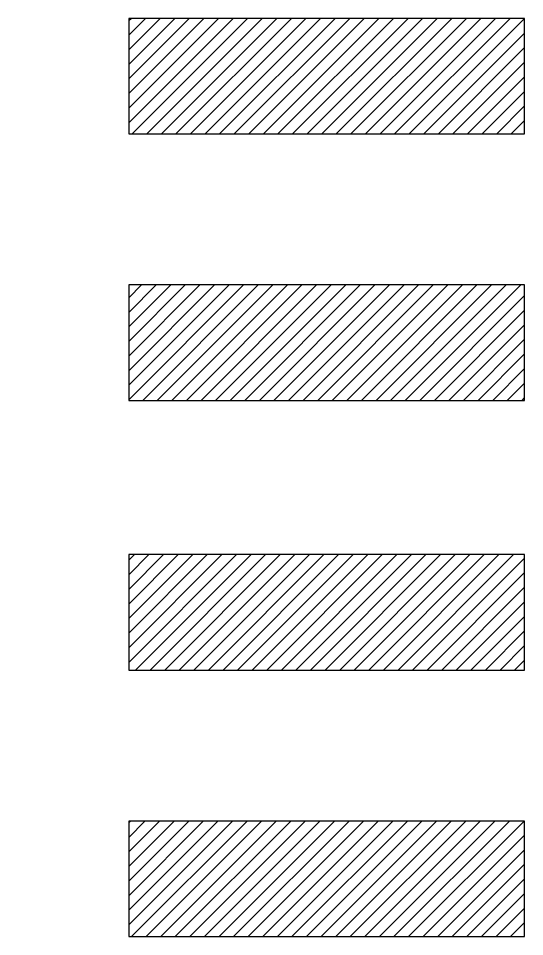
# Model space of a CAD drawing. Header units: centimetres. Extents: x 0 to 362, y 0 to 80.
# Drawn here: x 331 to 361.7, y 20.5 to 76.2 of the extents above; entities that cross this region are included whole.
import ezdxf

# ---------------------------------------------------------------- set-up
doc = ezdxf.new("R2010")
doc.units = ezdxf.units.CM
doc.header["$MEASUREMENT"] = 0

msp = doc.modelspace()

# ---------------------------------------------------------------- hatches: boundary and pattern name
h = msp.add_hatch()
h.set_pattern_fill('ANSI31', color=256, scale=5)
h.paths.add_polyline_path([(324.30238, 76.18915), (300.30238, 76.18915), (300.30238, 69.18915), (324.30238, 69.18915)])
h.paths.add_polyline_path([(361.67939, 76.18915), (337.67939, 76.18915), (337.67939, 69.18915), (361.67939, 69.18915)])
h.paths.add_polyline_path([(361.67939, 60.03628), (337.67939, 60.03628), (337.67939, 53.03628), (361.67939, 53.03628)])
h.paths.add_polyline_path([(324.30238, 60.03628), (300.30238, 60.03628), (300.30238, 53.03628), (324.30238, 53.03628)])
h.paths.add_polyline_path([(324.30238, 43.68915), (300.30238, 43.68915), (300.30238, 36.68915), (324.30238, 36.68915)])
h.paths.add_polyline_path([(361.67939, 43.68915), (337.67939, 43.68915), (337.67939, 36.68915), (361.67939, 36.68915)])
h.paths.add_polyline_path([(361.67939, 27.53628), (337.67939, 27.53628), (337.67939, 20.53628), (361.67939, 20.53628)])
h.paths.add_polyline_path([(324.30238, 27.53628), (300.30238, 27.53628), (300.30238, 20.53628), (324.30238, 20.53628)])

# ---------------------------------------------------------------- linework, layer by layer
for p, q in [((337.67939, 76.18915), (337.67939, 69.18915)), ((361.67939, 76.18915), (337.67939, 76.18915)), ((361.67939, 69.18915), (361.67939, 76.18915)), ((337.67939, 69.18915), (361.67939, 69.18915)), ((337.67939, 60.03628), (337.67939, 53.03628)), ((361.67939, 60.03628), (337.67939, 60.03628)), ((361.67939, 53.03628), (361.67939, 60.03628)), ((337.67939, 53.03628), (361.67939, 53.03628)), ((337.67939, 43.68915), (337.67939, 36.68915)), ((361.67939, 43.68915), (337.67939, 43.68915)), ((361.67939, 36.68915), (361.67939, 43.68915)), ((337.67939, 36.68915), (361.67939, 36.68915)), ((337.67939, 27.53628), (337.67939, 20.53628)), ((361.67939, 27.53628), (337.67939, 27.53628)), ((361.67939, 20.53628), (361.67939, 27.53628)), ((337.67939, 20.53628), (361.67939, 20.53628))]:
    msp.add_line(p, q)

doc.saveas('drawing.dxf')
